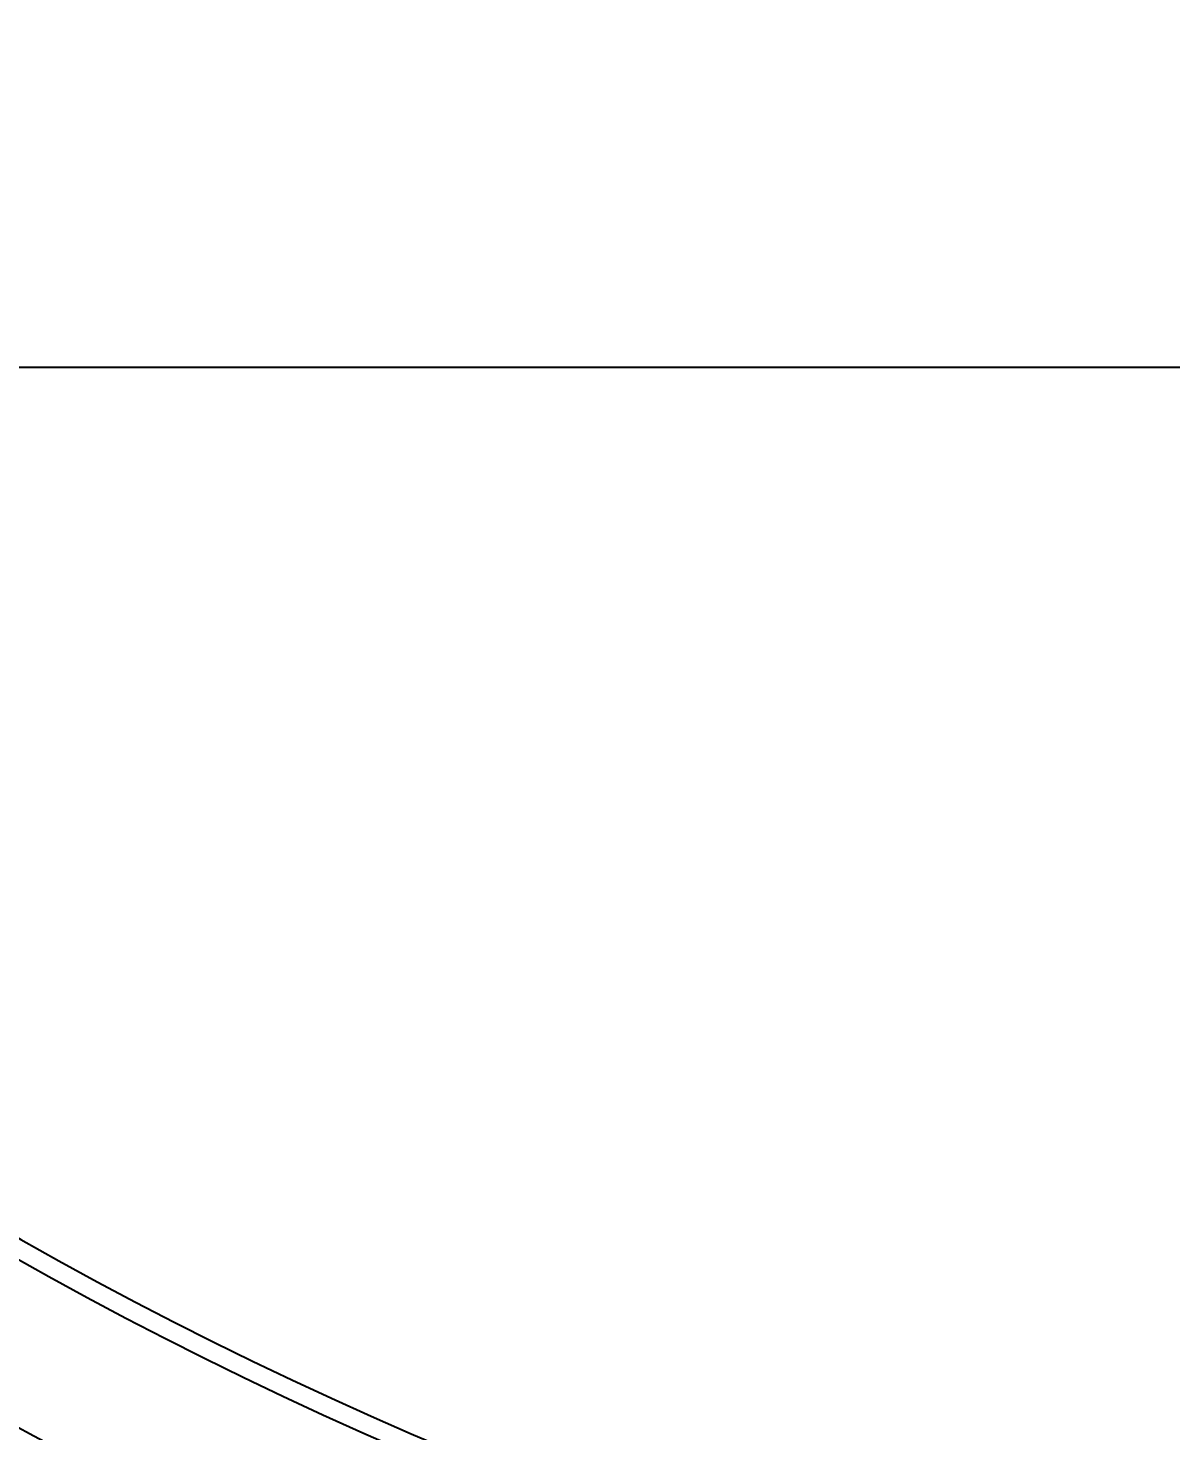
# Model space of a CAD drawing. Header units: metres. Extents: x 0 to 63075, y 0 to 44550.
# Drawn here: x 13711 to 14204, y 28646 to 29251 of the extents above; entities that cross this region are included whole.
import ezdxf

# ---------------------------------------------------------------- set-up
doc = ezdxf.new("R2010")
doc.units = ezdxf.units.M
doc.header["$LTSCALE"] = 75
doc.layers.add('SDM', color=7, linetype='Continuous')
doc.layers.add('SL1', color=8, linetype='Continuous')
doc.styles.add('ROMANS', font='ROMANS.SHX')
doc.dimstyles.new('75___1-75', dxfattribs={"dimscale": 75, "dimtxt": 2.5, "dimasz": 2, "dimexe": 1.5, "dimexo": 1, "dimgap": 0.5, "dimtad": 1, "dimdec": 0, "dimzin": 12, "dimtxsty": 'ROMANS', "dimcen": 0, "dimclrd": 256, "dimclre": 256, "dimclrt": 3, "dimazin": 3, "dimtfac": 1, "dimtdec": 0, "dimtmove": 0, "dimatfit": 0, "dimfxl": 1, "dimlwd": -1, "dimlwe": -1, "dimarcsym": 0})

# ---------------------------------------------------------------- blocks, each defined once
blk = doc.blocks.new('A$C29c634ac')
at = {"layer": 'SL1'}
for radius, start, end in [(1821.5, 111.63329, 68.36671), (1758, 110.23354, 69.76646), (1758, 110.23433, 69.76567), (1750, 110.33011, 69.66989)]:
    blk.add_arc((6310.01, 7583.12), radius, start, end, dxfattribs=at)
blk = doc.blocks.new('*D27')
at = {"layer": 'Defpoints', "color": 0, "transparency": 16777216}
for p in [(11068.09, 30251.48), (11789.39, 30251.48), (14328.26, 29104.24)]:
    blk.add_point(p, dxfattribs=at)
at = {"layer": 'SDM', "transparency": 16777216}
for p, q in [((11714.39, 30251.48), (10955.59, 30251.48)), ((11068.09, 29254.24), (11068.09, 30101.48)), ((14253.26, 29104.24), (10955.59, 29104.24))]:
    blk.add_line(p, q, dxfattribs=at)
for points in [[(11043.09, 30101.48), (11093.09, 30101.48), (11068.09, 30251.48)], [(11043.09, 29254.24), (11093.09, 29254.24), (11068.09, 29104.24)]]:
    blk.add_solid(points, dxfattribs=at)
at = {"layer": 'SDM', "color": 3, "transparency": 16777216, "insert": (10936.84, 29677.86), "char_height": 187.5, "attachment_point": 5, "rotation": 90, "style": 'ROMANS'}
blk.add_mtext('1147', dxfattribs=at)

msp = doc.modelspace()

# ---------------------------------------------------------------- block references
at = {"layer": 'SDM'}
msp.add_blockref('A$C29c634ac', (8259.51, 22668.36), dxfattribs=at)

# ---------------------------------------------------------------- dimensions: what is measured, and where the dimension line sits
dim = msp.add_linear_dim(base=(11068.09, 30251.48), p1=(14328.26, 29104.24), p2=(11789.39, 30251.48), angle=90, dimstyle='75___1-75', dxfattribs=at)
dim.commit()
dim.dimension.update_dxf_attribs({"geometry": '*D27', "text_midpoint": (10936.84, 29677.86)})

doc.saveas('drawing.dxf')
